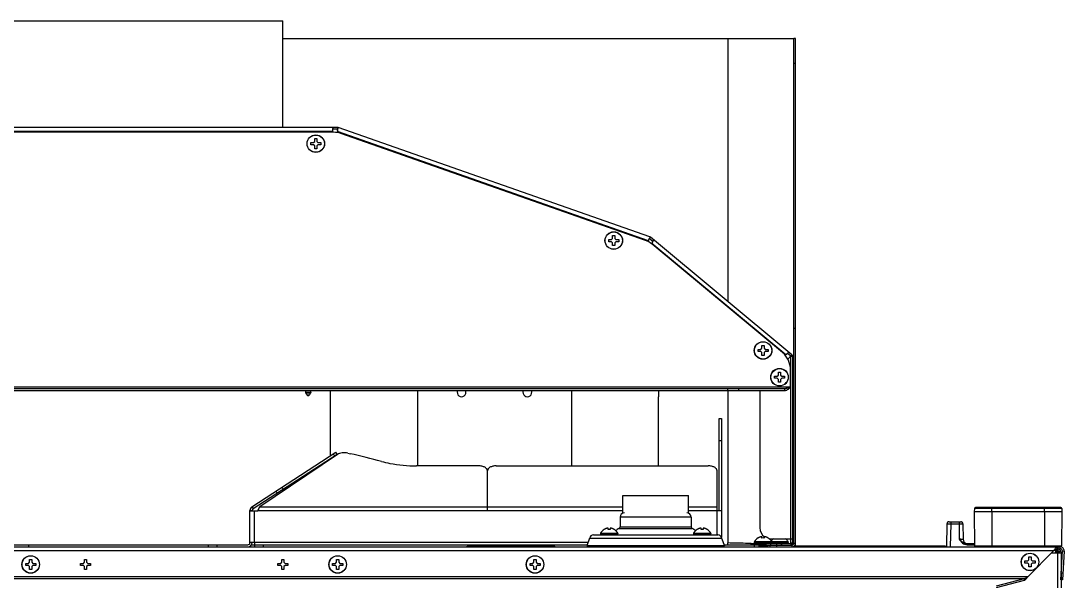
# Model space of a CAD drawing. Header units: millimetres. Extents: x -1686 to 4120, y -1850 to 2563.
# Drawn here: x 3607 to 4082.8, y 660 to 915.5 of the extents above; entities that cross this region are included whole.
import ezdxf

# ---------------------------------------------------------------- set-up
doc = ezdxf.new("R2010")
doc.units = ezdxf.units.MM
doc.header["$LTSCALE"] = 65.395
doc.layers.get('0').update_dxf_attribs({"linetype": 'CONTINUOUS'})
doc.layers.add('ASSI', color=7, linetype='CONTINUOUS')
doc.layers.add('GEOM', color=7, linetype='CONTINUOUS')

msp = doc.modelspace()

# ---------------------------------------------------------------- linework, layer by layer
at = {"linetype": 'Continuous'}
for p, q in [((3740.98, 860.53), (3740.98, 861.83)), ((3740.98, 861.83), (3741.98, 861.83)), ((3741.98, 861.83), (3741.98, 860.53)), ((3739.18, 859.03), (3739.18, 860.03)), ((3739.18, 860.03), (3740.48, 860.03)), ((3740.48, 859.03), (3739.18, 859.03)), ((3740.48, 860.03), (3740.98, 860.53)), ((3740.98, 858.53), (3740.48, 859.03)), ((3740.98, 857.23), (3740.98, 858.53)), ((3741.98, 857.23), (3740.98, 857.23)), ((3741.98, 860.53), (3742.48, 860.03)), ((3742.48, 859.03), (3741.98, 858.53)), ((3741.98, 858.53), (3741.98, 857.23)), ((3742.48, 860.03), (3743.78, 860.03)), ((3743.78, 859.03), (3742.48, 859.03)), ((3743.78, 860.03), (3743.78, 859.03)), ((3875.08, 814.83), (3875.08, 815.83)), ((3875.08, 815.83), (3876.38, 815.83)), ((3876.38, 814.83), (3875.08, 814.83)), ((3876.38, 815.83), (3876.88, 816.33)), ((3876.88, 814.33), (3876.38, 814.83)), ((3876.88, 816.33), (3876.88, 817.63)), ((3876.88, 817.63), (3877.88, 817.63)), ((3876.88, 813.03), (3876.88, 814.33)), ((3877.88, 817.63), (3877.88, 816.33)), ((3877.88, 816.33), (3878.38, 815.83)), ((3878.38, 814.83), (3877.88, 814.33)), ((3877.88, 814.33), (3877.88, 813.03)), ((3878.38, 815.83), (3879.68, 815.83)), ((3879.68, 814.83), (3878.38, 814.83)), ((3879.68, 815.83), (3879.68, 814.83)), ((3877.88, 813.03), (3876.88, 813.03)), ((3959.48, 775.43), (3960.28, 775.43)), ((3944.48, 765.73), (3944.98, 766.23)), ((3944.98, 766.23), (3944.98, 767.53)), ((3944.98, 767.53), (3945.98, 767.53)), ((3945.98, 767.53), (3945.98, 766.23)), ((3945.98, 766.23), (3946.48, 765.73)), ((3943.18, 764.73), (3943.18, 765.73)), ((3943.18, 765.73), (3944.48, 765.73)), ((3944.48, 764.73), (3943.18, 764.73)), ((3944.98, 764.23), (3944.48, 764.73)), ((3944.98, 762.93), (3944.98, 764.23)), ((3945.98, 762.93), (3944.98, 762.93)), ((3946.48, 764.73), (3945.98, 764.23)), ((3945.98, 764.23), (3945.98, 762.93)), ((3946.48, 765.73), (3947.78, 765.73)), ((3947.78, 764.73), (3946.48, 764.73)), ((3947.78, 765.73), (3947.78, 764.73)), ((3950.68, 752.53), (3950.68, 753.53)), ((3950.68, 753.53), (3951.98, 753.53)), ((3951.98, 752.53), (3950.68, 752.53)), ((3951.98, 753.53), (3952.48, 754.03)), ((3952.48, 752.03), (3951.98, 752.53)), ((3952.48, 754.03), (3952.48, 755.33)), ((3952.48, 755.33), (3953.48, 755.33)), ((3952.48, 750.73), (3952.48, 752.03)), ((3953.48, 755.33), (3953.48, 754.03)), ((3953.48, 754.03), (3953.98, 753.53)), ((3953.98, 752.53), (3953.48, 752.03)), ((3953.48, 752.03), (3953.48, 750.73)), ((3953.98, 753.53), (3955.28, 753.53)), ((3955.28, 752.53), (3953.98, 752.53)), ((3955.28, 753.53), (3955.28, 752.53)), ((3953.48, 750.73), (3952.48, 750.73)), ((3881.48, 691), (3881.48, 699.13)), ((3881.48, 699.13), (3911.48, 699.13)), ((3911.48, 691), (3911.48, 699.13)), ((4041.78, 691.63), (4041.92, 676.13)), ((4049.78, 691.63), (4049.78, 675.63)), ((4073.78, 691.63), (4073.78, 675.63)), ((4081.78, 691.63), (4081.65, 676.13)), ((4036.6, 686.15), (4036.72, 679.1)), ((3872.96, 683.58), (3872.96, 683.61)), ((3874.76, 683.58), (3874.76, 684.13)), ((3875.76, 684.13), (3875.76, 683.58)), ((3877.56, 683.61), (3877.56, 683.58)), ((3915.4, 683.58), (3915.4, 683.61)), ((3917.2, 683.58), (3917.2, 684.13)), ((3918.2, 684.13), (3918.2, 683.58)), ((3920, 683.61), (3920, 683.58)), ((3943.18, 679.68), (3943.18, 679.71)), ((3944.98, 679.68), (3944.98, 680.23)), ((3945.98, 680.23), (3945.98, 679.68)), ((3947.78, 679.71), (3947.78, 679.68)), ((3959.84, 676.13), (4028.58, 676.13)), ((4028.58, 676.13), (4028.58, 675.63)), ((4041.92, 676.13), (4081.65, 676.13)), ((4066.73, 671.08), (4067.73, 671.08)), ((4066.73, 669.78), (4066.73, 671.08)), ((4067.73, 671.08), (4067.73, 669.78)), ((4081.15, 675.63), (4080.96, 675.63)), ((3609.18, 667.13), (3609.18, 668.13)), ((3609.18, 668.13), (3610.48, 668.13)), ((3610.48, 667.13), (3609.18, 667.13)), ((3610.48, 668.13), (3610.98, 668.63)), ((3610.98, 666.63), (3610.48, 667.13)), ((3610.98, 668.63), (3610.98, 669.93)), ((3610.98, 669.93), (3611.98, 669.93)), ((3610.98, 665.33), (3610.98, 666.63)), ((3611.98, 669.93), (3611.98, 668.63)), ((3611.98, 668.63), (3612.48, 668.13)), ((3612.48, 667.13), (3611.98, 666.63)), ((3611.98, 666.63), (3611.98, 665.33)), ((3612.48, 668.13), (3613.78, 668.13)), ((3613.78, 667.13), (3612.48, 667.13)), ((3613.78, 668.13), (3613.78, 667.13)), ((3634.18, 667.13), (3634.18, 668.13)), ((3634.18, 668.13), (3635.48, 668.13)), ((3635.48, 667.13), (3634.18, 667.13)), ((3635.48, 668.13), (3635.98, 668.63)), ((3635.98, 666.63), (3635.48, 667.13)), ((3635.98, 668.63), (3635.98, 669.93)), ((3635.98, 669.93), (3636.98, 669.93)), ((3635.98, 665.33), (3635.98, 666.63)), ((3636.98, 669.93), (3636.98, 668.63)), ((3636.98, 668.63), (3637.48, 668.13)), ((3637.48, 667.13), (3636.98, 666.63)), ((3636.98, 666.63), (3636.98, 665.33)), ((3637.48, 668.13), (3638.78, 668.13)), ((3638.78, 667.13), (3637.48, 667.13)), ((3638.78, 668.13), (3638.78, 667.13)), ((3724.18, 667.13), (3724.18, 668.13)), ((3724.18, 668.13), (3725.48, 668.13)), ((3725.48, 667.13), (3724.18, 667.13)), ((3725.48, 668.13), (3725.98, 668.63)), ((3725.98, 666.63), (3725.48, 667.13)), ((3725.98, 668.63), (3725.98, 669.93)), ((3725.98, 669.93), (3726.98, 669.93)), ((3725.98, 665.33), (3725.98, 666.63)), ((3726.98, 669.93), (3726.98, 668.63)), ((3726.98, 668.63), (3727.48, 668.13)), ((3727.48, 667.13), (3726.98, 666.63)), ((3726.98, 666.63), (3726.98, 665.33)), ((3727.48, 668.13), (3728.78, 668.13)), ((3728.78, 667.13), (3727.48, 667.13)), ((3728.78, 668.13), (3728.78, 667.13)), ((3749.18, 667.13), (3749.18, 668.13)), ((3749.18, 668.13), (3750.48, 668.13)), ((3750.48, 667.13), (3749.18, 667.13)), ((3750.48, 668.13), (3750.98, 668.63)), ((3750.98, 666.63), (3750.48, 667.13)), ((3750.98, 668.63), (3750.98, 669.93)), ((3750.98, 669.93), (3751.98, 669.93)), ((3750.98, 665.33), (3750.98, 666.63)), ((3751.98, 669.93), (3751.98, 668.63)), ((3751.98, 668.63), (3752.48, 668.13)), ((3752.48, 667.13), (3751.98, 666.63)), ((3751.98, 666.63), (3751.98, 665.33)), ((3752.48, 668.13), (3753.78, 668.13)), ((3753.78, 667.13), (3752.48, 667.13)), ((3753.78, 668.13), (3753.78, 667.13)), ((3839.18, 667.13), (3839.18, 668.13)), ((3839.18, 668.13), (3840.48, 668.13)), ((3840.48, 667.13), (3839.18, 667.13)), ((3840.48, 668.13), (3840.98, 668.63)), ((3840.98, 666.63), (3840.48, 667.13)), ((3840.98, 668.63), (3840.98, 669.93)), ((3840.98, 669.93), (3841.98, 669.93)), ((3840.98, 665.33), (3840.98, 666.63)), ((3841.98, 669.93), (3841.98, 668.63)), ((3841.98, 668.63), (3842.48, 668.13)), ((3842.48, 667.13), (3841.98, 666.63)), ((3841.98, 666.63), (3841.98, 665.33)), ((3842.48, 668.13), (3843.78, 668.13)), ((3843.78, 667.13), (3842.48, 667.13)), ((3843.78, 668.13), (3843.78, 667.13)), ((4064.93, 669.28), (4066.23, 669.28)), ((4064.93, 668.28), (4064.93, 669.28)), ((4066.23, 668.28), (4064.93, 668.28)), ((4066.23, 669.28), (4066.73, 669.78)), ((4066.73, 667.78), (4066.23, 668.28)), ((4066.73, 666.48), (4066.73, 667.78)), ((4067.73, 666.48), (4066.73, 666.48)), ((4067.73, 669.78), (4068.23, 669.28)), ((4068.23, 668.28), (4067.73, 667.78)), ((4067.73, 667.78), (4067.73, 666.48)), ((4068.23, 669.28), (4069.53, 669.28)), ((4069.53, 668.28), (4068.23, 668.28)), ((4069.53, 669.28), (4069.53, 668.28)), ((3611.98, 665.33), (3610.98, 665.33)), ((3636.98, 665.33), (3635.98, 665.33)), ((3726.98, 665.33), (3725.98, 665.33)), ((3751.98, 665.33), (3750.98, 665.33)), ((3841.98, 665.33), (3840.98, 665.33))]:
    msp.add_line(p, q, dxfattribs=at)
for centre, radius, start, end in [((3875.46, 679.51), 4.8, 121.3727, 149.6988), ((3875.45, 679.52), 4.75, 118.9687, 121.5341), ((3875.45, 679.53), 4.75, 118.0074, 118.9684), ((3875.45, 679.53), 4.75, 116.6813, 118.0074), ((3875.44, 679.53), 4.74, 115.5402, 116.6812), ((3875.44, 679.54), 4.74, 114.5722, 115.5402), ((3875.44, 679.54), 4.73, 113.3175, 114.5722), ((3875.44, 679.55), 4.73, 112.5474, 113.3174), ((3875.44, 679.55), 4.72, 111.0025, 112.5476), ((3875.43, 679.56), 4.72, 110.5181, 111.0023), ((3875.43, 679.57), 4.7, 108.4656, 110.5187), ((3875.42, 679.59), 4.68, 107.3773, 108.465), ((3875.42, 679.6), 4.67, 106.3949, 107.3772), ((3875.41, 679.63), 4.64, 104.3176, 106.3964), ((3874.52, 682.14), 2.01, 95.2585, 97.2741), ((3874.52, 682.16), 1.98, 94.6009, 95.2558), ((3874.51, 682.17), 1.97, 93.2167, 94.6016), ((3874.51, 682.18), 1.96, 92.3765, 93.2159), ((3874.51, 682.19), 1.95, 91.1545, 92.3767), ((3874.51, 682.19), 1.95, 90.1995, 91.1541), ((3874.51, 682.19), 1.95, 89.0741, 90.1995), ((3874.51, 682.19), 1.95, 88.0037, 89.0738), ((3874.51, 682.18), 1.96, 86.9771, 88.0037), ((3874.51, 682.17), 1.97, 85.714, 86.9766), ((3874.51, 682.16), 1.98, 84.8627, 85.7144), ((3874.51, 682.14), 2.01, 82.7256, 84.8598), ((3875.26, 679.81), 3.8, 82.4351, 97.5649), ((3876.02, 682.14), 2.01, 95.1401, 97.2744), ((3876.01, 682.16), 1.98, 94.2856, 95.1372), ((3876.01, 682.17), 1.97, 93.0233, 94.286), ((3876.01, 682.18), 1.96, 91.9964, 93.0228), ((3876.01, 682.19), 1.95, 90.9261, 91.9964), ((3876.01, 682.19), 1.95, 88.8459, 90.9258), ((3876.01, 682.19), 1.96, 87.6234, 88.8455), ((3876.01, 682.18), 1.96, 86.7841, 87.6235), ((3876.01, 682.17), 1.97, 85.3984, 86.7833), ((3876.01, 682.16), 1.98, 84.7442, 85.3991), ((3876.01, 682.14), 2.01, 82.7259, 84.7415), ((3875.12, 679.63), 4.64, 73.6036, 75.6824), ((3875.11, 679.6), 4.67, 72.6228, 73.6051), ((3875.1, 679.59), 4.68, 71.535, 72.6227), ((3875.1, 679.57), 4.7, 69.4813, 71.5344), ((3875.09, 679.56), 4.72, 68.9977, 69.4819), ((3875.09, 679.55), 4.72, 67.4524, 68.9975), ((3875.09, 679.55), 4.73, 66.6826, 67.4526), ((3875.09, 679.54), 4.73, 65.4278, 66.6825), ((3875.08, 679.54), 4.74, 64.4598, 65.4278), ((3875.08, 679.53), 4.74, 63.3188, 64.4598), ((3875.08, 679.53), 4.75, 61.9926, 63.3187), ((3875.08, 679.53), 4.75, 61.0316, 61.9926), ((3875.08, 679.52), 4.75, 58.4659, 61.0313), ((3875.06, 679.51), 4.8, 30.3012, 58.6273), ((3917.9, 679.51), 4.8, 121.3727, 149.6988), ((3917.88, 679.52), 4.75, 118.9687, 121.5341), ((3917.88, 679.53), 4.75, 118.0074, 118.9684), ((3917.88, 679.53), 4.75, 116.6813, 118.0074), ((3917.88, 679.53), 4.74, 115.5402, 116.6812), ((3917.88, 679.54), 4.74, 114.5722, 115.5402), ((3917.88, 679.54), 4.73, 113.3175, 114.5722), ((3917.87, 679.55), 4.73, 112.5474, 113.3174), ((3917.87, 679.55), 4.72, 111.0025, 112.5476), ((3917.87, 679.56), 4.72, 110.5181, 111.0023), ((3917.86, 679.57), 4.7, 108.4656, 110.5187), ((3917.86, 679.59), 4.68, 107.3773, 108.465), ((3917.85, 679.6), 4.67, 106.3949, 107.3772), ((3917.85, 679.63), 4.64, 104.3176, 106.3964), ((3916.95, 682.14), 2.01, 95.2585, 97.2741), ((3916.95, 682.16), 1.98, 94.6009, 95.2558), ((3916.95, 682.17), 1.97, 93.2167, 94.6016), ((3916.95, 682.18), 1.96, 92.3765, 93.2159), ((3916.95, 682.19), 1.95, 91.1545, 92.3767), ((3916.95, 682.19), 1.95, 90.1995, 91.1541), ((3916.95, 682.19), 1.95, 89.0741, 90.1995), ((3916.95, 682.19), 1.95, 88.0037, 89.0738), ((3916.95, 682.18), 1.96, 86.9771, 88.0037), ((3916.95, 682.17), 1.97, 85.714, 86.9766), ((3916.95, 682.16), 1.98, 84.8627, 85.7144), ((3916.94, 682.14), 2.01, 82.7256, 84.8598), ((3917.7, 679.81), 3.8, 82.4351, 97.5649), ((3918.45, 682.14), 2.01, 95.1401, 97.2744), ((3918.45, 682.16), 1.98, 94.2856, 95.1372), ((3918.45, 682.17), 1.97, 93.0233, 94.286), ((3918.45, 682.18), 1.96, 91.9964, 93.0228), ((3918.45, 682.19), 1.95, 90.9261, 91.9964), ((3918.45, 682.19), 1.95, 88.8459, 90.9258), ((3918.45, 682.19), 1.96, 87.6234, 88.8455), ((3918.45, 682.18), 1.96, 86.7841, 87.6235), ((3918.45, 682.17), 1.97, 85.3984, 86.7833), ((3918.45, 682.16), 1.98, 84.7442, 85.3991), ((3918.44, 682.14), 2.01, 82.7259, 84.7415), ((3917.55, 679.63), 4.64, 73.6036, 75.6824), ((3917.54, 679.6), 4.67, 72.6228, 73.6051), ((3917.54, 679.59), 4.68, 71.535, 72.6227), ((3917.53, 679.57), 4.7, 69.4813, 71.5344), ((3917.53, 679.56), 4.72, 68.9977, 69.4819), ((3917.53, 679.55), 4.72, 67.4524, 68.9975), ((3917.52, 679.55), 4.73, 66.6826, 67.4526), ((3917.52, 679.54), 4.73, 65.4278, 66.6825), ((3917.52, 679.54), 4.74, 64.4598, 65.4278), ((3917.52, 679.53), 4.74, 63.3188, 64.4598), ((3917.52, 679.53), 4.75, 61.9926, 63.3187), ((3917.51, 679.53), 4.75, 61.0316, 61.9926), ((3917.51, 679.52), 4.75, 58.4659, 61.0313), ((3917.5, 679.51), 4.8, 30.3012, 58.6273), ((3945.68, 675.61), 4.8, 121.3727, 149.6988), ((3945.67, 675.62), 4.75, 118.9687, 121.5341), ((3945.67, 675.63), 4.75, 118.0074, 118.9684), ((3945.66, 675.63), 4.75, 116.6813, 118.0074), ((3945.66, 675.63), 4.74, 115.5402, 116.6812), ((3945.66, 675.64), 4.74, 114.5722, 115.5402), ((3945.66, 675.64), 4.73, 113.3175, 114.5722), ((3945.66, 675.65), 4.73, 112.5474, 113.3174), ((3945.65, 675.65), 4.72, 111.0025, 112.5476), ((3945.65, 675.66), 4.72, 110.5181, 111.0023), ((3945.65, 675.67), 4.7, 108.4656, 110.5187), ((3945.64, 675.69), 4.68, 107.3773, 108.465), ((3945.64, 675.7), 4.67, 106.3949, 107.3772), ((3945.63, 675.73), 4.64, 104.3176, 106.3964), ((3944.73, 678.24), 2.01, 95.2585, 97.2741), ((3944.73, 678.26), 1.98, 94.6009, 95.2558), ((3944.73, 678.27), 1.97, 93.2167, 94.6016), ((3944.73, 678.28), 1.96, 92.3765, 93.2159), ((3944.73, 678.29), 1.95, 91.1545, 92.3767), ((3944.73, 678.29), 1.95, 90.1995, 91.1541), ((3944.73, 678.29), 1.95, 89.0741, 90.1995), ((3944.73, 678.29), 1.95, 88.0037, 89.0738), ((3944.73, 678.28), 1.96, 86.9771, 88.0037), ((3944.73, 678.27), 1.97, 85.714, 86.9766), ((3944.73, 678.26), 1.98, 84.8627, 85.7144), ((3944.73, 678.24), 2.01, 82.7256, 84.8598), ((3945.48, 675.91), 3.8, 82.4351, 97.5649), ((3946.23, 678.24), 2.01, 95.1401, 97.2744), ((3946.23, 678.26), 1.98, 94.2856, 95.1372), ((3946.23, 678.27), 1.97, 93.0233, 94.286), ((3946.23, 678.28), 1.96, 91.9964, 93.0228), ((3946.23, 678.29), 1.95, 90.9261, 91.9964), ((3946.23, 678.29), 1.95, 88.8459, 90.9258), ((3946.23, 678.29), 1.96, 87.6234, 88.8455), ((3946.23, 678.28), 1.96, 86.7841, 87.6235), ((3946.23, 678.27), 1.97, 85.3984, 86.7833), ((3946.23, 678.26), 1.98, 84.7442, 85.3991), ((3946.23, 678.24), 2.01, 82.7259, 84.7415), ((3945.33, 675.73), 4.64, 73.6036, 75.6824), ((3945.33, 675.7), 4.67, 72.6228, 73.6051), ((3945.32, 675.69), 4.68, 71.535, 72.6227), ((3945.31, 675.67), 4.7, 69.4813, 71.5344), ((3945.31, 675.66), 4.72, 68.9977, 69.4819), ((3945.31, 675.65), 4.72, 67.4524, 68.9975), ((3945.3, 675.65), 4.73, 66.6826, 67.4526), ((3945.3, 675.64), 4.73, 65.4278, 66.6825), ((3945.3, 675.64), 4.74, 64.4598, 65.4278), ((3945.3, 675.63), 4.74, 63.3188, 64.4598), ((3945.3, 675.63), 4.75, 61.9926, 63.3187), ((3945.3, 675.63), 4.75, 61.0316, 61.9926), ((3945.29, 675.62), 4.75, 58.4659, 61.0313), ((3945.28, 675.61), 4.8, 30.3012, 58.6273), ((3953.18, 675.61), 4.8, 128.6511, 145.7416), ((3952.78, 675.61), 4.8, 30.3012, 51.3489), ((4038.72, 679.13), 2, 181, 263.4714), ((4042.42, 676.13), 0.5, 180.5, 270), ((4081.15, 676.13), 0.5, 270, 359.5)]:
    msp.add_arc(centre, radius, start, end, dxfattribs=at)
at = {"layer": 'ASSI', "linetype": 'Continuous'}
for p, q in [((3576.48, 915.53), (3726.48, 915.53)), ((3726.48, 866.93), (3726.48, 915.53)), ((3912.73, 689.13), (3880.23, 689.13)), ((3868.18, 681.13), (3924.78, 681.13)), ((3871.26, 681.73), (3871.26, 681.53)), ((3871.26, 681.73), (3879.26, 681.73)), ((3871.26, 681.53), (3879.26, 681.53)), ((3871.32, 681.93), (3879.21, 681.93)), ((3879.26, 681.73), (3879.26, 681.53)), ((3913.7, 681.73), (3913.7, 681.53)), ((3913.7, 681.73), (3921.7, 681.73)), ((3913.7, 681.53), (3921.7, 681.53)), ((3913.75, 681.93), (3921.64, 681.93)), ((3921.7, 681.73), (3921.7, 681.53)), ((3866.39, 679.55), (3865.09, 676.13)), ((3866.39, 679.55), (3926.57, 679.55)), ((3926.57, 679.55), (3927.87, 676.13)), ((3941.48, 677.83), (3941.48, 677.63)), ((3941.48, 677.83), (3956.98, 677.83)), ((3941.48, 677.63), (3956.98, 677.63)), ((3941.54, 678.03), (3956.93, 678.03)), ((3941.88, 677.23), (3948.24, 677.23)), ((3943.88, 676.63), (3943.88, 676.32)), ((3943.88, 675.64), (3943.88, 675.63)), ((3947.08, 676.43), (3947.08, 676.32)), ((3947.08, 675.64), (3947.08, 675.63)), ((3949.48, 677.83), (3949.48, 677.63)), ((3953.57, 677.23), (3958.08, 677.23)), ((3956.98, 677.83), (3956.98, 677.63))]:
    msp.add_line(p, q, dxfattribs=at)
for centre, radius in [((3741.48, 859.53), 4), ((3741.48, 859.53), 3.95), ((3877.38, 815.33), 4), ((3877.38, 815.33), 3.95), ((3945.48, 765.23), 4), ((3945.48, 765.23), 3.95), ((3952.98, 753.03), 4), ((3952.98, 753.03), 3.95), ((3611.48, 667.63), 4), ((3611.48, 667.63), 3.95), ((3751.48, 667.63), 4), ((3751.48, 667.63), 3.95), ((3841.48, 667.63), 4), ((3841.48, 667.63), 3.95), ((4067.23, 668.78), 4), ((4067.23, 668.78), 3.95)]:
    msp.add_circle(centre, radius, dxfattribs=at)
for centre, radius, start, end in [((3807.98, 746.13), 2, 156.3495, 23.6505), ((3837.98, 746.13), 2, 156.3495, 23.6505), ((3882.28, 689.13), 2.05, 90, 180), ((3910.68, 689.13), 2.05, 0, 90), ((3868.18, 679.33), 1.8, 90, 173.0057), ((3871.66, 681.73), 0.4, 149.6988, 180), ((3871.66, 681.53), 0.4, 180, 270), ((3875.46, 679.51), 4.8, 121.3727, 149.6988), ((3875.06, 679.51), 4.8, 30.3012, 58.6273), ((3881.48, 680.13), 4.25, 113.9501, 137.6638), ((3878.86, 681.53), 0.4, 270, 360), ((3878.86, 681.73), 0.4, 0, 30.3012), ((3911.48, 680.13), 4.25, 42.3362, 66.0499), ((3914.1, 681.73), 0.4, 149.6988, 180), ((3914.1, 681.53), 0.4, 180, 270), ((3917.9, 679.51), 4.8, 121.3727, 149.6988), ((3917.5, 679.51), 4.8, 30.3012, 58.6273), ((3921.3, 681.53), 0.4, 270, 360), ((3921.3, 681.73), 0.4, 0, 30.3012), ((3924.78, 679.33), 1.8, 6.9943, 90), ((3941.88, 677.83), 0.4, 149.6988, 180), ((3941.88, 677.63), 0.4, 180, 270), ((3945.68, 675.61), 4.8, 121.3727, 149.6988), ((3945.28, 675.61), 4.8, 30.3012, 58.6273), ((3949.08, 677.63), 0.4, 270, 360), ((3953.18, 675.61), 4.8, 129.0389, 145.7122), ((3949.38, 677.63), 0.4, 247.5, 270), ((3949.08, 677.83), 0.4, 0, 30.3012), ((3952.78, 675.61), 4.8, 30.3012, 50.9611), ((3956.58, 677.63), 0.4, 270, 360), ((3956.58, 677.83), 0.4, 0, 30.3012)]:
    msp.add_arc(centre, radius, start, end, dxfattribs=at)
at = {"layer": 'GEOM', "linetype": 'Continuous'}
for p, q in [((3726.48, 907.43), (3959.48, 907.43)), ((3929.48, 907.43), (3929.48, 787.44)), ((3959.48, 677.23), (3959.48, 907.43)), ((3960.28, 907.43), (3959.48, 907.43)), ((3960.28, 676.43), (3960.28, 907.43)), ((3960.28, 896.13), (3959.48, 896.13)), ((3751.33, 866.93), (3551.63, 866.93)), ((3749.33, 866.93), (3749.33, 866.4)), ((3749.33, 864.73), (3749.33, 866.4)), ((3751.33, 866.13), (3749.33, 866.13)), ((3751.63, 866.88), (3751.26, 865.85)), ((3751.33, 866.93), (3751.33, 866.13)), ((3893.83, 816.98), (3751.63, 866.88)), ((3749.58, 864.73), (3553.38, 864.73)), ((3749.33, 865.13), (3553.63, 865.13)), ((3751.37, 865.06), (3751.38, 864.55)), ((3893.23, 815.29), (3751.37, 865.06)), ((3891.78, 815.43), (3752.89, 864.17)), ((3893.08, 814.85), (3893.65, 816.49)), ((3894.11, 816.83), (3893.59, 816.21)), ((3895.13, 814.93), (3893.59, 816.21)), ((3893.83, 816.98), (3893.65, 816.49)), ((3958.66, 763.2), (3894.11, 816.83)), ((3894.77, 813.93), (3894.72, 813.79)), ((3955.83, 763.21), (3894.77, 813.93)), ((3954.37, 764.25), (3894.86, 813.68)), ((3895.64, 815.55), (3894.95, 814.71)), ((3955.53, 762.96), (3955.83, 763.21)), ((3957.12, 764.48), (3956.42, 763.64)), ((3958.14, 762.59), (3956.61, 763.86)), ((3958.08, 762.42), (3956.7, 761.26)), ((3958.15, 762.51), (3957.89, 762.51)), ((3958.08, 679.33), (3958.08, 762.42)), ((3958.66, 763.2), (3958.14, 762.59)), ((3958.92, 762.51), (3958.18, 762.51)), ((3958.92, 762.51), (3958.98, 762.51)), ((3958.98, 677.33), (3958.98, 762.51)), ((3957.98, 748.43), (3957.98, 756.55)), ((3957.98, 748.43), (3344.98, 748.43)), ((3347.58, 747.93), (3955.38, 747.93)), ((3929.32, 747.93), (3929.32, 746.93)), ((3934.32, 747.93), (3934.32, 746.93)), ((3955.38, 746.93), (3955.38, 747.93)), ((3347.58, 746.93), (3955.38, 746.93)), ((3737.01, 746.14), (3736.72, 746.93)), ((3737.01, 746.14), (3736.82, 746.03)), ((3736.82, 746.03), (3736.82, 745.93)), ((3736.82, 746.03), (3739.21, 746.03)), ((3736.82, 745.93), (3739.21, 745.93)), ((3737.16, 745.73), (3736.82, 745.93)), ((3737.01, 746.14), (3739.02, 746.14)), ((3737.4, 745.06), (3737.16, 745.73)), ((3738.87, 745.73), (3737.16, 745.73)), ((3737.4, 745.06), (3738.62, 745.06)), ((3738.87, 745.73), (3738.62, 745.06)), ((3739.21, 745.93), (3738.87, 745.73)), ((3739.3, 746.93), (3739.02, 746.14)), ((3739.21, 746.03), (3739.02, 746.14)), ((3739.21, 746.03), (3739.21, 745.93)), ((3748.13, 717.12), (3748.13, 744.14)), ((3787.88, 746.93), (3787.88, 712.58)), ((3858.08, 746.93), (3858.08, 712.58)), ((3897.83, 712.58), (3897.83, 744.14)), ((3897.83, 744.13), (3897.83, 744.14)), ((3929.48, 746.93), (3929.48, 677.43)), ((3943.98, 746.93), (3943.98, 684.33)), ((3925.48, 692.13), (3925.48, 734.13)), ((3925.48, 734.13), (3926.48, 734.13)), ((3926.48, 734.13), (3926.48, 679.87)), ((3925.48, 724.13), (3926.48, 724.13)), ((3712.39, 693.91), (3750.67, 718.77)), ((3751.22, 717.94), (3750.67, 718.77)), ((3712.94, 693.08), (3751.22, 717.94)), ((3751.37, 717.78), (3715.89, 693.91)), ((3748.13, 715.6), (3748.13, 715.93)), ((3750.05, 717.18), (3749.5, 718.02)), ((3815.74, 712.58), (3787.48, 712.58)), ((3819.74, 692.24), (3819.74, 710.4)), ((3823.74, 712.58), (3920.48, 712.58)), ((3924.48, 692.13), (3924.48, 710.4)), ((3723.91, 700.2), (3723.36, 701.04)), ((3726.64, 701.98), (3726.1, 702.82)), ((3711.48, 677.63), (3711.48, 692.24)), ((3711.48, 692.24), (3712.48, 692.24)), ((3711.48, 692.13), (3715.01, 692.13)), ((3712.39, 693.91), (3712.94, 693.08)), ((3712.48, 692.24), (3712.48, 692.13)), ((3713.48, 677.63), (3713.48, 692.13)), ((3715.01, 692.13), (3715.01, 692.24)), ((3715.01, 692.24), (3881.48, 692.24)), ((3715.89, 693.91), (3881.48, 693.91)), ((3911.48, 693.91), (3924.48, 693.91)), ((3911.48, 692.24), (3924.48, 692.24)), ((3924.48, 681.13), (3924.48, 692.13)), ((3926.48, 692.13), (3924.48, 692.13)), ((4041.86, 693.16), (4041.78, 691.63)), ((4081.78, 691.63), (4041.78, 691.63)), ((4081.7, 693.16), (4041.86, 693.16)), ((4081.2, 693.63), (4042.36, 693.63)), ((4049.78, 691.63), (4049.78, 693.63)), ((4073.78, 691.63), (4073.78, 693.63)), ((4081.78, 691.63), (4081.65, 676.13)), ((4081.7, 693.16), (4081.78, 691.63)), ((3880.23, 689.13), (3880.23, 684.75)), ((3912.73, 689.13), (3912.73, 684.75)), ((4029.31, 686.15), (4029.12, 675.63)), ((4030.31, 687.13), (4035.6, 687.13)), ((4031.06, 686.15), (4030.87, 675.63)), ((4031.06, 687.13), (4031.06, 686.15)), ((4031.06, 686.15), (4034.85, 686.15)), ((4034.85, 687.13), (4034.85, 686.15)), ((4034.85, 686.15), (4034.97, 679.1)), ((4036.6, 686.15), (4036.72, 679.1)), ((3879.76, 684.01), (3913.21, 684.01)), ((3880.23, 684.75), (3912.73, 684.75)), ((4041.87, 681.1), (4041.87, 680.89)), ((4041.88, 680.79), (4041.88, 680.51)), ((3592.48, 676.63), (3610.48, 676.63)), ((3610.48, 676.63), (3610.48, 675.63)), ((3692.48, 676.43), (3610.48, 676.43)), ((3692.48, 675.63), (3692.48, 676.63)), ((3692.48, 676.63), (3710.48, 676.63)), ((3696.48, 675.63), (3696.48, 676.63)), ((3713.48, 677.63), (3711.48, 677.63)), ((3713.48, 676.43), (3712.07, 676.43)), ((3713.48, 677.63), (3713.48, 676.63)), ((3865.66, 677.63), (3713.48, 677.63)), ((3713.48, 676.63), (3713.48, 675.63)), ((3713.48, 676.63), (3865.28, 676.63)), ((3717.48, 676.63), (3717.48, 675.63)), ((3810.48, 675.63), (3810.48, 675.93)), ((3810.48, 675.93), (3850.48, 675.93)), ((3850.48, 675.63), (3850.48, 675.93)), ((3866.39, 679.55), (3865.09, 676.13)), ((3927.87, 676.13), (3865.09, 676.13)), ((3926.48, 675.92), (3926.48, 675.63)), ((3926.57, 679.55), (3927.87, 676.13)), ((3927.68, 676.63), (3939.98, 676.63)), ((3929.48, 676.63), (3929.48, 677.43)), ((3939.98, 676.43), (3939.98, 677.23)), ((3939.98, 677.23), (3941.88, 677.23)), ((3943.88, 676.43), (3939.98, 676.43)), ((3941.15, 676.43), (3941.15, 677.23)), ((3941.48, 676.43), (3941.48, 675.63)), ((3943.88, 676.32), (3943.38, 676.03)), ((3943.38, 676.03), (3943.38, 675.93)), ((3943.38, 676.03), (3947.58, 676.03)), ((3943.38, 675.93), (3947.58, 675.93)), ((3943.38, 675.93), (3943.88, 675.64)), ((3947.08, 676.63), (3943.88, 676.63)), ((3947.08, 676.32), (3943.88, 676.32)), ((3947.08, 675.64), (3943.88, 675.64)), ((3947.08, 676.43), (3958.68, 676.43)), ((3947.08, 676.32), (3947.58, 676.03)), ((3947.58, 675.93), (3947.08, 675.64)), ((3947.58, 676.03), (3947.58, 675.93)), ((3948.24, 677.23), (3953.57, 677.23)), ((3948.78, 675.63), (3948.78, 676.43)), ((3948.81, 677.23), (3948.81, 676.43)), ((3948.98, 679.33), (3958.98, 679.33)), ((3951.64, 677.23), (3951.64, 676.43)), ((3951.78, 675.63), (3951.78, 676.43)), ((3958.18, 677.33), (3958.18, 679.33)), ((3958.98, 677.33), (3958.18, 677.33)), ((3958.68, 675.63), (3958.68, 676.43)), ((3960.28, 677.23), (3959.48, 677.23)), ((3960.07, 676.43), (3960.28, 676.43)), ((4038.49, 677.13), (4041.91, 677.13)), ((4038.49, 677.13), (4038.49, 676.64)), ((4038.49, 676.64), (4041.91, 676.64)), ((3221.98, 675.63), (4080.98, 675.63)), ((4077.98, 673.83), (3224.98, 673.83)), ((4066.16, 662.01), (4077.98, 673.83)), ((4077.08, 672.93), (4081.48, 672.93)), ((4079.68, 673.93), (4078.11, 673.93)), ((4078.78, 673.93), (4078.78, 672.93)), ((4079.28, 673.93), (4079.28, 672.93)), ((4079.28, 673.83), (4079.98, 673.83)), ((4079.68, 674.73), (4079.41, 674.73)), ((4079.68, 674.73), (4079.68, 673.93)), ((4079.68, 672.93), (4079.68, -126.57)), ((4079.98, 675.63), (4079.98, 674.7)), ((4079.98, 674.83), (4080.98, 674.83)), ((4079.98, 673.88), (4079.98, 672.93)), ((4080.98, 674.83), (4080.98, 675.63)), ((4081.29, 660.67), (4081.98, 673.78)), ((4081.48, 672.93), (4081.48, 664.26)), ((4081.98, 673.78), (4082.78, 673.74)), ((4082.78, 673.74), (4082.09, 660.63)), ((4066.16, 662.01), (3236.8, 662.01)), ((4082.25, 663.63), (4081.45, 663.67)), ((4081.48, 663.67), (4081.48, -126.57)), ((4064.5, 661.05), (3238.47, 661.05)), ((4064.5, 661.05), (4051.76, 657.75)), ((4064.5, 660.27), (4051.76, 656.98)), ((4064.5, 661.05), (4064.5, 660.27)), ((4082.09, 660.63), (4081.48, 660.66))]:
    msp.add_line(p, q, dxfattribs=at)
for centre, radius, start, end in [((3751.33, 866.03), 0.9, 70.6652, 90), ((3751.33, 866.03), 0.1, 70.6652, 90), ((3749.58, 854.73), 10, 70.6633, 90), ((3888.47, 805.99), 10, 50.2816, 70.6633), ((3893.53, 816.14), 0.1, 50.2812, 70.6652), ((3893.53, 816.14), 0.9, 50.2812, 70.6652), ((3947.98, 756.55), 10, 0, 50.2816), ((3958.08, 762.51), 0.1, 0, 50.2812), ((3958.08, 762.51), 0.9, 0, 50.2812), ((3738.01, 745.28), 0.65, 200, 340), ((3710.24, 746.13), 37.94, 356.9782, 359.9996), ((3709.88, 746.13), 38.31, 0.0061, 1.2033), ((3936.09, 746.13), 38.31, 178.7968, 179.9939), ((3935.8, 746.13), 38.03, 180.0035, 183.0111), ((3776.14, 802.17), 86.13, 256.5408, 257.3543), ((3684.82, 394.66), 331.48, 74.8503, 77.3727), ((3713.48, 692.24), 2, 123, 180), ((3713.48, 692.24), 1, 123, 180), ((4042.36, 693.13), 0.5, 90, 177), ((4081.2, 693.13), 0.5, 3, 90), ((4030.31, 686.13), 1, 90, 179), ((4035.6, 686.13), 1, 1, 89.9996), ((3879.43, 684.75), 0.8, 293.9501, 360), ((3913.53, 684.75), 0.8, 180, 246.0499), ((3948.98, 684.33), 5, 180, 234.9914), ((3710.48, 677.63), 2, 270, 360), ((3710.48, 677.63), 1, 270, 360), ((3867.33, 676.43), 0.8, 202.3457, 270), ((3925.63, 676.43), 0.8, 270, 337.6543), ((3927.48, 677.63), 2, 234.1672, 270), ((3943.28, 676.63), 0.6, 0, 90), ((3948.98, 684.33), 5, 261.3613, 270), ((3939.08, 668.1), 17.12, 29.1004, 32.2125), ((3958.08, 677.33), 0.9, 270, 360), ((3958.08, 677.33), 0.1, 270, 360), ((3949.02, 672.97), 10.06, 20.5648, 25.124), ((3958.68, 677.23), 1.6, 270, 360), ((3958.68, 677.23), 0.8, 270, 360), ((4079.68, 672.93), 1.8, 0, 90), ((4079.68, 672.93), 1, 0, 90), ((4080.98, 673.83), 1.8, 357, 90), ((4080.98, 673.83), 1, 357, 90)]:
    msp.add_arc(centre, radius, start, end, dxfattribs=at)
for points, knots in [([(3751.45, 866.38), (3751.45, 866.18), (3751.43, 865.74), (3751.39, 865.3), (3751.37, 865.06)], [0, 0, 0, 0, 0.461936, 1, 1, 1, 1]), ([(3751.26, 865.85), (3751.29, 865.73), (3751.33, 865.47), (3751.36, 865.2), (3751.37, 865.06)], [0, 0, 0, 0, 0.467469, 1, 1, 1, 1]), ([(3895.31, 815.14), (3895.24, 814.95), (3895.06, 814.55), (3894.87, 814.15), (3894.77, 813.93)], [0, 0, 0, 0, 0.461936, 1, 1, 1, 1]), ([(3894.95, 814.71), (3894.93, 814.59), (3894.88, 814.32), (3894.81, 814.07), (3894.77, 813.93)], [0, 0, 0, 0, 0.467469, 1, 1, 1, 1]), ([(3956.78, 764.07), (3956.63, 763.95), (3956.31, 763.66), (3956, 763.37), (3955.83, 763.21)], [0, 0, 0, 0, 0.45963, 1, 1, 1, 1]), ([(3956.42, 763.64), (3956.32, 763.58), (3956.13, 763.44), (3955.93, 763.29), (3955.83, 763.21)], [0, 0, 0, 0, 0.461363, 1, 1, 1, 1]), ([(3957.89, 762.51), (3957.79, 762.36), (3957.56, 762.07), (3957.31, 761.81), (3957.18, 761.67)], [0, 0, 0, 0, 0.482922, 1, 1, 1, 1]), ([(3958.92, 762.51), (3958.88, 762.5), (3958.77, 762.48), (3958.58, 762.46), (3958.34, 762.44), (3958.17, 762.43), (3958.08, 762.42)], [0, 0, 0, 0, 0.15925, 0.393679, 0.682563, 1, 1, 1, 1]), ([(3958.15, 762.47), (3958.14, 762.47), (3958.12, 762.45), (3958.1, 762.44), (3958.08, 762.42)], [0, 0, 0, 0, 0.231194, 1, 1, 1, 1]), ([(3958.17, 762.51), (3958.17, 762.51), (3958.17, 762.49), (3958.16, 762.48), (3958.15, 762.47)], [0, 0, 0, 0, 0.224932, 1, 1, 1, 1]), ([(3955.38, 747.93), (3955.6, 747.93), (3956.49, 747.98), (3957.34, 748.24), (3957.98, 748.43)], [0, 0, 0, 0, 0.245228, 1, 1, 1, 1]), ([(3955.38, 746.93), (3955.6, 746.93), (3955.9, 746.99), (3956.18, 747.1), (3956.25, 747.13)], [0, 0, 0, 0, 0.738786, 1, 1, 1, 1]), ([(3956.25, 747.13), (3956.4, 747.2), (3957.03, 747.56), (3957.57, 748.06), (3957.98, 748.43)], [0, 0, 0, 0, 0.227699, 1, 1, 1, 1]), ([(3756.09, 718.41), (3755.26, 718.6), (3753.97, 718.66), (3752.38, 718.31), (3751.67, 717.98), (3751.37, 717.78)], [0, 0, 0, 0, 0.52578, 0.778192, 1, 1, 1, 1]), ([(3771.45, 714.63), (3772.71, 714.29), (3777.97, 713.07), (3783.39, 712.58), (3787.48, 712.58)], [0, 0, 0, 0, 0.242093, 1, 1, 1, 1]), ([(3819.74, 710.4), (3819.74, 710.69), (3819.54, 711.17), (3819.06, 711.64), (3818.36, 712.1), (3817.23, 712.48), (3816.26, 712.58), (3815.74, 712.58)], [0, 0, 0, 0, 0.179946, 0.286911, 0.40795, 0.68784, 1, 1, 1, 1]), ([(3823.74, 712.58), (3823.23, 712.58), (3822.25, 712.48), (3821.13, 712.1), (3820.42, 711.64), (3819.94, 711.17), (3819.74, 710.69), (3819.74, 710.4)], [0, 0, 0, 0, 0.31216, 0.59205, 0.713089, 0.820054, 1, 1, 1, 1]), ([(3924.48, 710.4), (3924.48, 710.69), (3924.28, 711.17), (3923.8, 711.64), (3923.1, 712.1), (3921.97, 712.48), (3920.99, 712.58), (3920.48, 712.58)], [0, 0, 0, 0, 0.179946, 0.286911, 0.40795, 0.68784, 1, 1, 1, 1]), ([(3715.89, 693.91), (3715.71, 693.7), (3715.4, 693.13), (3715.15, 692.56), (3715.01, 692.24)], [0, 0, 0, 0, 0.446108, 1, 1, 1, 1]), ([(4029.31, 686.15), (4029.31, 686.15), (4029.33, 686.15), (4029.34, 686.15), (4029.39, 686.15), (4029.45, 686.15), (4029.52, 686.15), (4029.65, 686.16), (4029.84, 686.16), (4030.1, 686.16), (4030.4, 686.15), (4030.72, 686.15), (4030.94, 686.15), (4031.06, 686.15)], [0, 0, 0, 0, 0.004927, 0.019358, 0.043217, 0.076295, 0.118246, 0.168695, 0.293036, 0.444556, 0.617366, 0.80501, 1, 1, 1, 1]), ([(4034.85, 686.15), (4034.96, 686.15), (4035.19, 686.15), (4035.51, 686.15), (4035.81, 686.16), (4036.07, 686.16), (4036.26, 686.16), (4036.39, 686.15), (4036.46, 686.15), (4036.52, 686.15), (4036.56, 686.15), (4036.58, 686.15), (4036.6, 686.15), (4036.6, 686.15)], [0, 0, 0, 0, 0.19499, 0.382633, 0.555444, 0.706965, 0.831305, 0.881755, 0.923706, 0.956785, 0.980638, 0.995065, 1, 1, 1, 1]), ([(3939.98, 677.2), (3939.13, 677.22), (3935.63, 677.3), (3932.13, 677.37), (3929.48, 677.43)], [0, 0, 0, 0, 0.242894, 1, 1, 1, 1]), ([(3958.08, 677.23), (3958.08, 677.18), (3958.08, 676.92), (3958.08, 676.65), (3958.08, 676.43)], [0, 0, 0, 0, 0.174382, 1, 1, 1, 1]), ([(3959.08, 676.53), (3959.05, 676.54), (3958.87, 676.56), (3958.7, 676.58), (3958.56, 676.59)], [0, 0, 0, 0, 0.212052, 1, 1, 1, 1]), ([(4034.97, 679.1), (4035.04, 679.04), (4035.17, 678.93), (4035.44, 678.72), (4035.91, 678.34), (4036.58, 677.81), (4037.46, 677.28), (4038.15, 677.13), (4038.49, 677.13)], [0, 0, 0, 0, 0.063044, 0.126028, 0.251573, 0.501064, 0.750298, 1, 1, 1, 1]), ([(4036.72, 679.1), (4036.72, 679.09), (4036.7, 679.09), (4036.68, 679.09), (4036.64, 679.09), (4036.58, 679.08), (4036.51, 679.08), (4036.38, 679.08), (4036.19, 679.08), (4035.93, 679.08), (4035.63, 679.09), (4035.31, 679.09), (4035.08, 679.09), (4034.97, 679.1)], [0, 0, 0, 0, 0.005131, 0.019572, 0.043413, 0.076445, 0.118367, 0.168787, 0.293088, 0.444585, 0.617419, 0.804996, 1, 1, 1, 1]), ([(4034.97, 679.1), (4035.02, 679.02), (4035.13, 678.87), (4035.35, 678.57), (4035.75, 678.05), (4036.4, 677.37), (4037.37, 676.79), (4038.12, 676.64), (4038.49, 676.64)], [0, 0, 0, 0, 0.062648, 0.125297, 0.250582, 0.500775, 0.75055, 1, 1, 1, 1]), ([(4077.98, 673.83), (4078.15, 673.96), (4078.47, 674.21), (4078.96, 674.54), (4079.46, 674.77), (4079.81, 674.83), (4079.98, 674.83)], [0, 0, 0, 0, 0.276594, 0.538425, 0.777824, 1, 1, 1, 1]), ([(4077.98, 673.83), (4078.04, 673.92), (4078.28, 674.26), (4078.53, 674.6), (4078.73, 674.83)], [0, 0, 0, 0, 0.259105, 1, 1, 1, 1]), ([(4078.73, 674.83), (4078.83, 674.95), (4079.02, 675.16), (4079.33, 675.42), (4079.65, 675.59), (4079.88, 675.63), (4079.98, 675.63)], [0, 0, 0, 0, 0.299316, 0.562871, 0.792344, 1, 1, 1, 1]), ([(4066.16, 662.01), (4066.02, 661.82), (4065.76, 661.44), (4065.36, 660.93), (4064.95, 660.52), (4064.65, 660.33), (4064.5, 660.27)], [0, 0, 0, 0, 0.292551, 0.565053, 0.802291, 1, 1, 1, 1]), ([(4066.16, 662.01), (4066.02, 661.9), (4065.75, 661.69), (4065.23, 661.32), (4064.79, 661.11), (4064.5, 661.05)], [0, 0, 0, 0, 0.271397, 0.53242, 1, 1, 1, 1])]:
    msp.add_open_spline(points, degree=3, knots=knots, dxfattribs=at)

doc.saveas('drawing.dxf')
